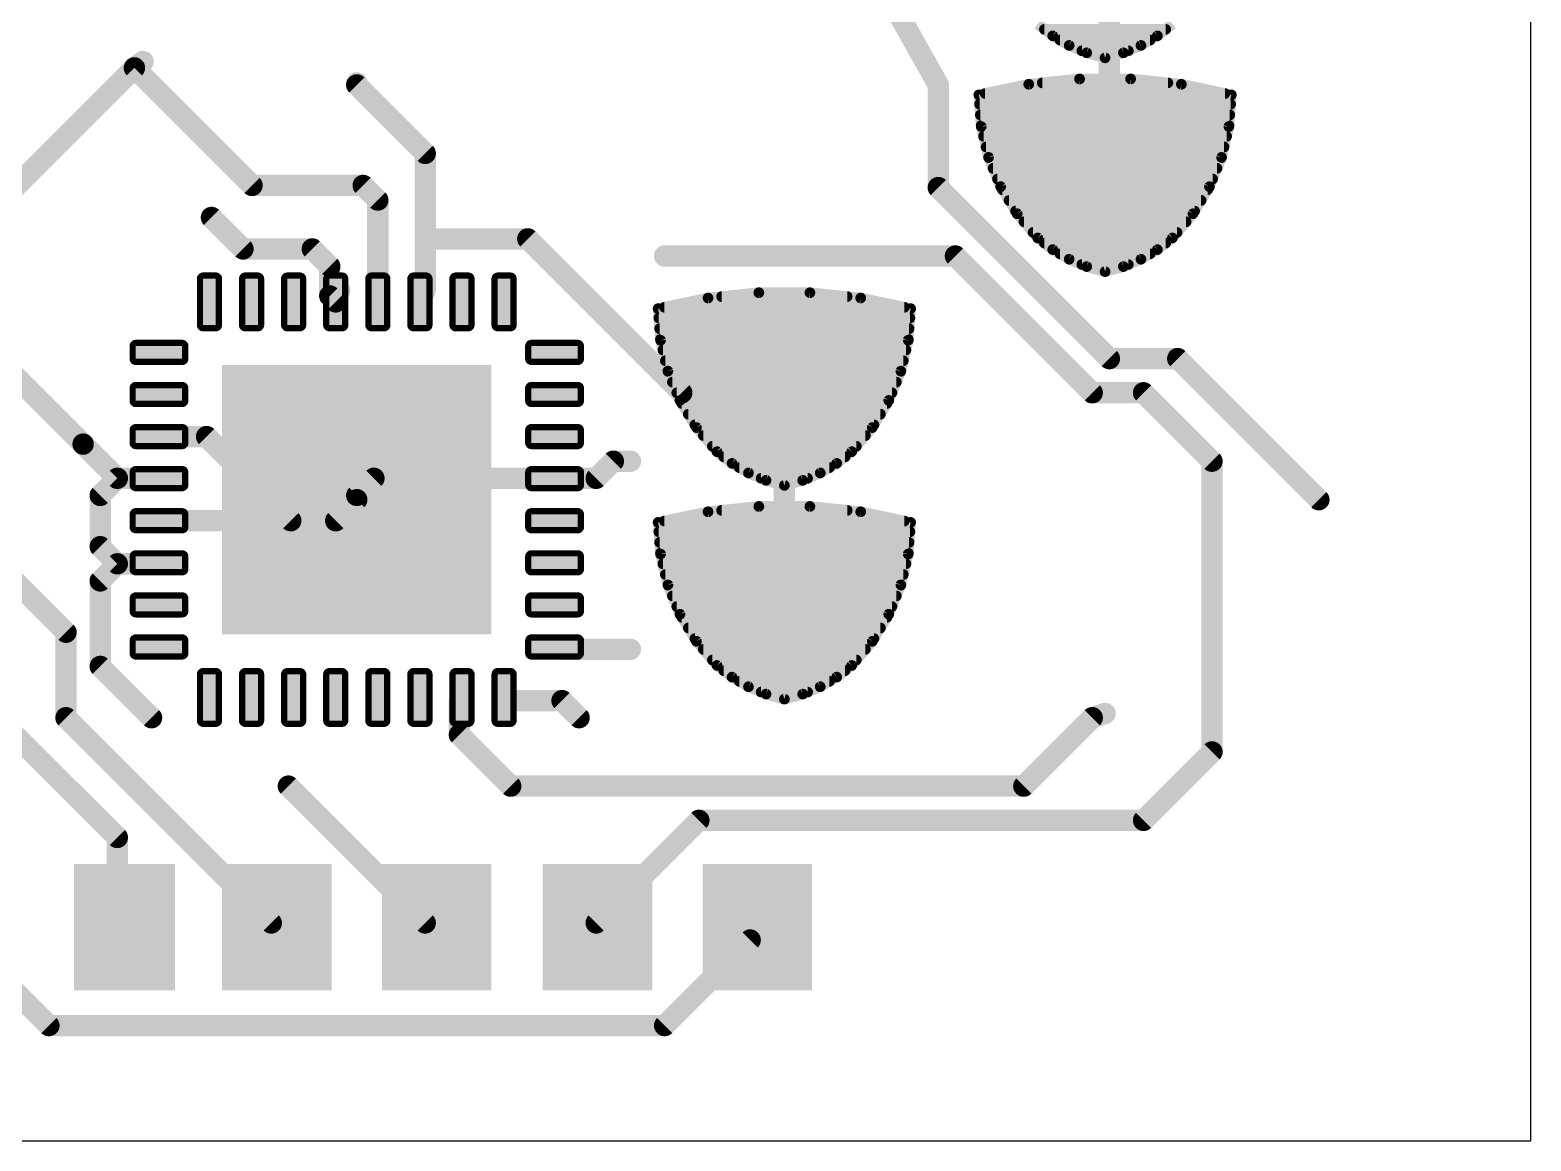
# Model space of a CAD drawing. Extents: x -4.9 to 29.3, y 1.2 to 21.4.
# Drawn here: x 11.36 to 29.19, y 1.27 to 14.47 of the extents above; entities that cross this region are included whole.
import ezdxf

# ---------------------------------------------------------------- set-up
doc = ezdxf.new("R2010")
doc.units = 0
doc.layers.add('1', color=22, linetype='CONTINUOUS')
doc.layers.add('20', color=7, linetype='CONTINUOUS')

# ---------------------------------------------------------------- blocks, each defined once
blk = doc.blocks.new('RECT')
blk.add_solid([(-0.5, -0.5), (0.5, -0.5), (-0.5, 0.5), (0.5, 0.5)])
blk = doc.blocks.new('RECT112000X48000R50')
at = {"const_width": 0.075}
blk.add_lwpolyline([(0.3125, -0.075), (0.3125, 0.075, 0.4142), (0.275, 0.1125), (-0.275, 0.1125, 0.4142), (-0.3125, 0.075), (-0.3125, -0.075, 0.4142), (-0.275, -0.1125), (0.275, -0.1125, 0.4142)], format="xyb", close=True, dxfattribs=at)
blk.add_solid([(-0.2938, -0.0938), (0.2938, -0.0938), (-0.2938, 0.0938), (0.2938, 0.0938)])
blk = doc.blocks.new('RECT48000X112000R50')
at = {"const_width": 0.075}
blk.add_lwpolyline([(0.1125, -0.275), (0.1125, 0.275, 0.4142), (0.075, 0.3125), (-0.075, 0.3125, 0.4142), (-0.1125, 0.275), (-0.1125, -0.275, 0.4142), (-0.075, -0.3125), (0.075, -0.3125, 0.4142)], format="xyb", close=True, dxfattribs=at)
blk.add_solid([(-0.0938, -0.2938), (0.0938, -0.2938), (-0.0938, 0.2938), (0.0938, 0.2938)])

msp = doc.modelspace()

# ---------------------------------------------------------------- linework, layer by layer
at = {"layer": '1'}
for points, const_width in [([(22.1488, 13.8176), (20.5232, 16.7132)], 0.254), ([(24.1808, 15.24), (24.1808, 12.8016)], 0.254), ([(23.33, 14.54), (23.5086, 14.4014)], 0.127), ([(23.4099, 14.478), (24.8501, 14.478)], 0.127), ([(23.5086, 14.4014), (23.7037, 14.2873)], 0.127), ([(24.5563, 14.2873), (24.7514, 14.4014)], 0.127), ([(24.7514, 14.4014), (24.93, 14.54)], 0.127), ([(23.5948, 14.351), (24.6652, 14.351)], 0.127), ([(23.7037, 14.2873), (23.912, 14.1997)], 0.127), ([(23.8542, 14.224), (24.4058, 14.224)], 0.127), ([(24.348, 14.1997), (24.5563, 14.2873)], 0.127), ([(12.5984, 14.0208), (11.176, 12.5984)], 0.254), ([(12.5984, 14.0208), (12.7, 14.097)], 0.254), ([(13.9954, 12.6238), (12.5984, 14.0208)], 0.254), ([(23.912, 14.1997), (24.13, 14.14)], 0.127), ([(24.13, 14.14), (24.348, 14.1997)], 0.127), ([(15.24, 13.8176), (15.24, 13.843)], 0.254), ([(15.24, 13.8176), (16.0528, 13.0048)], 0.254), ([(22.1488, 12.5984), (22.1488, 13.8176)], 0.254), ([(23.8267, 13.8895), (23.2234, 13.8261)], 0.127), ([(24.4333, 13.8895), (23.8267, 13.8895)], 0.127), ([(25.0366, 13.8261), (24.4333, 13.8895)], 0.127), ([(23.2234, 13.8261), (22.63, 13.7)], 0.127), ([(22.63, 13.7), (22.6588, 13.3242)], 0.127), ([(22.7053, 13.716), (25.5547, 13.716)], 0.127), ([(23.3839, 13.843), (24.8761, 13.843)], 0.127), ([(25.63, 13.7), (25.0366, 13.8261)], 0.127), ([(25.6012, 13.3242), (25.63, 13.7)], 0.127), ([(22.6385, 13.589), (25.6215, 13.589)], 0.127), ([(22.6482, 13.462), (25.6118, 13.462)], 0.127), ([(22.658, 13.335), (25.602, 13.335)], 0.127), ([(22.6588, 13.3242), (22.746, 12.9575)], 0.127), ([(25.514, 12.9575), (25.6012, 13.3242)], 0.127), ([(22.6864, 13.208), (25.5736, 13.208)], 0.127), ([(16.0528, 13.0048), (16.0528, 11.9888)], 0.254), ([(22.7166, 13.081), (25.5434, 13.081)], 0.127), ([(22.746, 12.9575), (22.8895, 12.6089)], 0.127), ([(22.7474, 12.954), (25.5126, 12.954)], 0.127), ([(25.3705, 12.6089), (25.514, 12.9575)], 0.127), ([(22.7997, 12.827), (25.4603, 12.827)], 0.127), ([(24.1808, 12.8016), (24.13, 12.7)], 0.254), ([(15.3162, 12.6238), (13.9954, 12.6238)], 0.254), ([(15.49, 12.45), (15.3162, 12.6238)], 0.254), ([(24.1808, 10.5664), (22.1488, 12.5984)], 0.254), ([(22.852, 12.7), (25.408, 12.7)], 0.127), ([(22.8895, 12.6089), (23.0858, 12.2871)], 0.127), ([(25.1742, 12.2871), (25.3705, 12.6089)], 0.127), ([(15.49, 11.24), (15.49, 12.45)], 0.254), ([(22.9114, 12.573), (25.3486, 12.573)], 0.127), ([(22.9889, 12.446), (25.2711, 12.446)], 0.127), ([(13.8877, 11.8694), (13.5135, 12.2435)], 0.254), ([(23.0664, 12.319), (25.1936, 12.319)], 0.127), ([(23.0858, 12.2871), (23.33, 12)], 0.127), ([(24.93, 12), (25.1742, 12.2871)], 0.127), ([(23.1667, 12.192), (25.0933, 12.192)], 0.127), ([(23.2747, 12.065), (24.9853, 12.065)], 0.127), ([(14.7118, 11.8694), (13.8877, 11.8694)], 0.254), ([(14.9194, 11.6618), (14.7118, 11.8694)], 0.254), ([(16.0528, 11.9888), (16.0528, 11.3792)], 0.254), ([(16.0528, 11.9888), (17.272, 11.9888)], 0.254), ([(17.272, 11.9888), (19.1008, 10.16)], 0.254), ([(23.33, 12), (23.5086, 11.8614)], 0.127), ([(23.4099, 11.938), (24.8501, 11.938)], 0.127), ([(24.7514, 11.8614), (24.93, 12)], 0.127), ([(14.9194, 11.3106), (14.9194, 11.6618)], 0.254), ([(22.352, 11.7856), (18.8976, 11.7856)], 0.254), ([(23.9776, 10.16), (22.352, 11.7856)], 0.254), ([(23.5086, 11.8614), (23.7037, 11.7473)], 0.127), ([(23.5948, 11.811), (24.6652, 11.811)], 0.127), ([(23.7037, 11.7473), (23.912, 11.6597)], 0.127), ([(24.348, 11.6597), (24.5563, 11.7473)], 0.127), ([(24.5563, 11.7473), (24.7514, 11.8614)], 0.127), ([(23.8542, 11.684), (24.4058, 11.684)], 0.127), ([(23.912, 11.6597), (24.13, 11.6)], 0.127), ([(24.13, 11.6), (24.348, 11.6597)], 0.127), ([(14.99, 11.24), (14.9194, 11.3106)], 0.254), ([(15.0368, 11.3792), (14.99, 11.24)], 0.254), ([(16.0528, 11.3792), (15.99, 11.24)], 0.254), ([(20.0167, 11.3495), (19.4134, 11.2861)], 0.127), ([(20.6233, 11.3495), (20.0167, 11.3495)], 0.127), ([(21.2266, 11.2861), (20.6233, 11.3495)], 0.127), ([(11.9888, 9.5504), (10.3632, 11.176)], 0.254), ([(19.4134, 11.2861), (18.82, 11.16)], 0.127), ([(18.8953, 11.176), (21.7447, 11.176)], 0.127), ([(19.5739, 11.303), (21.0661, 11.303)], 0.127), ([(21.82, 11.16), (21.2266, 11.2861)], 0.127), ([(18.82, 11.16), (18.8488, 10.7842)], 0.127), ([(18.8285, 11.049), (21.8115, 11.049)], 0.127), ([(21.7912, 10.7842), (21.82, 11.16)], 0.127), ([(18.8382, 10.922), (21.8018, 10.922)], 0.127), ([(18.848, 10.795), (21.792, 10.795)], 0.127), ([(18.8488, 10.7842), (18.936, 10.4175)], 0.127), ([(18.8764, 10.668), (21.7636, 10.668)], 0.127), ([(21.704, 10.4175), (21.7912, 10.7842)], 0.127), ([(18.9066, 10.541), (21.7334, 10.541)], 0.127), ([(24.9936, 10.5664), (24.1808, 10.5664)], 0.254), ([(26.67, 8.89), (24.9936, 10.5664)], 0.254), ([(18.936, 10.4175), (19.0795, 10.0689)], 0.127), ([(18.9374, 10.414), (21.7026, 10.414)], 0.127), ([(18.9897, 10.287), (21.6503, 10.287)], 0.127), ([(21.5605, 10.0689), (21.704, 10.4175)], 0.127), ([(19.1008, 10.16), (20.32, 10.16)], 0.254), ([(19.042, 10.16), (21.598, 10.16)], 0.127), ([(20.32, 10.16), (20.32, 7.62)], 0.254), ([(24.5872, 10.16), (23.9776, 10.16)], 0.254), ([(25.4, 9.3472), (24.5872, 10.16)], 0.254), ([(19.0795, 10.0689), (19.2758, 9.7471)], 0.127), ([(19.1014, 10.033), (21.5386, 10.033)], 0.127), ([(21.3642, 9.7471), (21.5605, 10.0689)], 0.127), ([(19.1789, 9.906), (21.4611, 9.906)], 0.127), ([(19.2564, 9.779), (21.3836, 9.779)], 0.127), ([(19.2758, 9.7471), (19.52, 9.46)], 0.127), ([(21.12, 9.46), (21.3642, 9.7471)], 0.127), ([(12.3952, 9.144), (11.9888, 9.5504)], 0.254), ([(12.89, 9.64), (13.4559, 9.64)], 0.254), ([(13.4559, 9.64), (14.4559, 8.64)], 0.254), ([(19.3567, 9.652), (21.2833, 9.652)], 0.127), ([(18.0848, 9.144), (18.288, 9.3472)], 0.254), ([(18.288, 9.3472), (18.4912, 9.3472)], 0.254), ([(19.4647, 9.525), (21.1753, 9.525)], 0.127), ([(19.52, 9.46), (19.6986, 9.3214)], 0.127), ([(19.5999, 9.398), (21.0401, 9.398)], 0.127), ([(20.9414, 9.3214), (21.12, 9.46)], 0.127), ([(25.4, 5.8928), (25.4, 9.3472)], 0.254), ([(19.6986, 9.3214), (19.8937, 9.2073)], 0.127), ([(19.7848, 9.271), (20.8552, 9.271)], 0.127), ([(20.7463, 9.2073), (20.9414, 9.3214)], 0.127), ([(12.3952, 9.144), (12.192, 8.9408)], 0.254), ([(12.8016, 9.144), (12.3952, 9.144)], 0.254), ([(12.8016, 9.144), (12.89, 9.14)], 0.254), ([(15.24, 8.9408), (15.4432, 9.144)], 0.254), ([(15.4432, 9.144), (17.4752, 9.144)], 0.254), ([(17.4752, 9.144), (17.59, 9.14)], 0.254), ([(17.6784, 9.144), (17.59, 9.14)], 0.254), ([(17.6784, 9.144), (18.0848, 9.144)], 0.254), ([(19.8937, 9.2073), (20.102, 9.1197)], 0.127), ([(20.0442, 9.144), (20.5958, 9.144)], 0.127), ([(20.102, 9.1197), (20.32, 9.06)], 0.127), ([(20.32, 9.06), (20.538, 9.1197)], 0.127), ([(20.538, 9.1197), (20.7463, 9.2073)], 0.127), ([(12.192, 8.9408), (12.192, 8.3312)], 0.254), ([(14.99, 8.64), (15.24, 8.89)], 0.254), ([(15.24, 8.89), (15.24, 8.9408)], 0.254), ([(14.4559, 8.64), (12.89, 8.64)], 0.254), ([(14.4559, 8.64), (14.99, 8.64)], 0.254), ([(19.4134, 8.7461), (18.82, 8.62)], 0.127), ([(20.0167, 8.8095), (19.4134, 8.7461)], 0.127), ([(19.5739, 8.763), (21.0661, 8.763)], 0.127), ([(20.6233, 8.8095), (20.0167, 8.8095)], 0.127), ([(21.2266, 8.7461), (20.6233, 8.8095)], 0.127), ([(21.82, 8.62), (21.2266, 8.7461)], 0.127), ([(18.82, 8.62), (18.8488, 8.2442)], 0.127), ([(18.8285, 8.509), (21.8115, 8.509)], 0.127), ([(18.8953, 8.636), (21.7447, 8.636)], 0.127), ([(21.7912, 8.2442), (21.82, 8.62)], 0.127), ([(12.192, 8.3312), (12.3952, 8.128)], 0.254), ([(18.8382, 8.382), (21.8018, 8.382)], 0.127), ([(11.7856, 7.3152), (10.9728, 8.128)], 0.254), ([(12.192, 7.9248), (12.3952, 8.128)], 0.254), ([(12.3952, 8.128), (12.8016, 8.128)], 0.254), ([(12.8016, 8.128), (12.89, 8.14)], 0.254), ([(18.848, 8.255), (21.792, 8.255)], 0.127), ([(18.8488, 8.2442), (18.936, 7.8775)], 0.127), ([(21.704, 7.8775), (21.7912, 8.2442)], 0.127), ([(12.192, 6.9088), (12.192, 7.9248)], 0.254), ([(18.8764, 8.128), (21.7636, 8.128)], 0.127), ([(18.9066, 8.001), (21.7334, 8.001)], 0.127), ([(18.936, 7.8775), (19.0795, 7.5289)], 0.127), ([(18.9374, 7.874), (21.7026, 7.874)], 0.127), ([(21.5605, 7.5289), (21.704, 7.8775)], 0.127), ([(18.9897, 7.747), (21.6503, 7.747)], 0.127), ([(19.042, 7.62), (21.598, 7.62)], 0.127), ([(19.0795, 7.5289), (19.2758, 7.2071)], 0.127), ([(19.1014, 7.493), (21.5386, 7.493)], 0.127), ([(21.3642, 7.2071), (21.5605, 7.5289)], 0.127), ([(11.7856, 6.2992), (11.7856, 7.3152)], 0.254), ([(19.1789, 7.366), (21.4611, 7.366)], 0.127), ([(17.6784, 7.112), (17.59, 7.14)], 0.254), ([(18.4912, 7.112), (17.6784, 7.112)], 0.254), ([(19.2564, 7.239), (21.3836, 7.239)], 0.127), ([(19.2758, 7.2071), (19.52, 6.92)], 0.127), ([(19.3567, 7.112), (21.2833, 7.112)], 0.127), ([(21.12, 6.92), (21.3642, 7.2071)], 0.127), ([(12.8016, 6.2992), (12.192, 6.9088)], 0.254), ([(19.4647, 6.985), (21.1753, 6.985)], 0.127), ([(19.52, 6.92), (19.6986, 6.7814)], 0.127), ([(20.9414, 6.7814), (21.12, 6.92)], 0.127), ([(19.5999, 6.858), (21.0401, 6.858)], 0.127), ([(19.6986, 6.7814), (19.8937, 6.6673)], 0.127), ([(19.7848, 6.731), (20.8552, 6.731)], 0.127), ([(20.7463, 6.6673), (20.9414, 6.7814)], 0.127), ([(16.4592, 6.5024), (16.49, 6.54)], 0.254), ([(16.4592, 6.096), (16.4592, 6.5024)], 0.254), ([(17.0688, 6.5024), (16.99, 6.54)], 0.254), ([(17.6784, 6.5024), (17.0688, 6.5024)], 0.254), ([(17.8816, 6.2992), (17.6784, 6.5024)], 0.254), ([(19.8937, 6.6673), (20.102, 6.5797)], 0.127), ([(20.0442, 6.604), (20.5958, 6.604)], 0.127), ([(20.102, 6.5797), (20.32, 6.52)], 0.127), ([(20.32, 6.52), (20.538, 6.5797)], 0.127), ([(20.538, 6.5797), (20.7463, 6.6673)], 0.127), ([(10.9728, 6.2992), (12.3952, 4.8768)], 0.254), ([(14.224, 3.8608), (11.7856, 6.2992)], 0.254), ([(23.9776, 6.2992), (23.1648, 5.4864)], 0.254), ([(23.9776, 6.2992), (24.13, 6.35)], 0.254), ([(17.0688, 5.4864), (16.4592, 6.096)], 0.254), ([(24.5872, 5.08), (25.4, 5.8928)], 0.254), ([(16.0528, 3.8608), (14.4272, 5.4864)], 0.254), ([(23.1648, 5.4864), (17.0688, 5.4864)], 0.254), ([(18.0848, 3.8608), (19.304, 5.08)], 0.254), ([(19.304, 5.08), (24.5872, 5.08)], 0.254), ([(12.3952, 4.8768), (12.3952, 3.8608)], 0.254), ([(12.3952, 3.8608), (12.48, 3.81)], 0.254), ([(14.224, 3.8608), (14.29, 3.81)], 0.254), ([(16.0528, 3.8608), (16.19, 3.81)], 0.254), ([(18.0848, 3.8608), (18.1, 3.81)], 0.254), ([(19.9136, 3.6576), (20, 3.81)], 0.254), ([(10.5664, 3.6576), (11.5824, 2.6416)], 0.254), ([(18.8976, 2.6416), (19.9136, 3.6576)], 0.254), ([(11.5824, 2.6416), (18.8976, 2.6416)], 0.254)]:
    msp.add_lwpolyline(points, dxfattribs=dict(at, const_width=const_width))
for points, const_width in [([(23.4099, 14.5098, 1), (23.4099, 14.4463)], 0.0635), ([(23.5246, 14.4288, 1), (23.4925, 14.374)], 0.0635), ([(23.4891, 14.3763, 1), (23.528, 14.4265)], 0.0635), ([(24.732, 14.4265, 1), (24.7709, 14.3763)], 0.0635), ([(24.7675, 14.374, 1), (24.7354, 14.4288)], 0.0635), ([(24.8501, 14.4463, 1), (24.8501, 14.5098)], 0.0635), ([(23.5948, 14.3828, 1), (23.5948, 14.3193)], 0.0635), ([(23.716, 14.3166, 1), (23.6914, 14.2581)], 0.0635), ([(23.6876, 14.2599, 1), (23.7197, 14.3147)], 0.0635), ([(23.8542, 14.2558, 1), (23.8542, 14.1922)], 0.0635), ([(24.4058, 14.1922, 1), (24.4058, 14.2558)], 0.0635), ([(24.5403, 14.3147, 1), (24.5724, 14.2599)], 0.0635), ([(24.5686, 14.2581, 1), (24.544, 14.3166)], 0.0635), ([(24.6652, 14.3193, 1), (24.6652, 14.3828)], 0.0635), ([(12.6433, 14.0657, 1), (12.5535, 13.9759)], 0.127), ([(12.5603, 14.0716, 1), (12.6365, 13.97)], 0.127), ([(12.6433, 13.9759, 1), (12.5535, 14.0657)], 0.127), ([(12.7381, 14.0462, 1), (12.6619, 14.1478)], 0.127), ([(23.9204, 14.2303, 1), (23.9036, 14.1691)], 0.0635), ([(23.8997, 14.1704, 1), (23.9243, 14.229)], 0.0635), ([(24.1216, 14.1706, 1), (24.1384, 14.1094)], 0.0635), ([(24.1216, 14.1094, 1), (24.1384, 14.1706)], 0.0635), ([(24.3357, 14.229, 1), (24.3603, 14.1704)], 0.0635), ([(24.3564, 14.1691, 1), (24.3396, 14.2303)], 0.0635), ([(15.3035, 13.843, 1), (15.1765, 13.843)], 0.127), ([(15.2849, 13.8625, 1), (15.1951, 13.7727)], 0.127), ([(22.2123, 13.8176, 1), (22.0853, 13.8176)], 0.127), ([(22.0934, 13.7865, 1), (22.2042, 13.8487)], 0.127), ([(23.8267, 13.9213, 1), (23.8267, 13.8578)], 0.0635), ([(23.83, 13.858, 1), (23.8234, 13.9211)], 0.0635), ([(24.4366, 13.9211, 1), (24.43, 13.858)], 0.0635), ([(24.4333, 13.8578, 1), (24.4333, 13.9213)], 0.0635), ([(15.1765, 13.8176, 1), (15.3035, 13.8176)], 0.127), ([(22.6617, 13.7024, 1), (22.5983, 13.6976)], 0.0635), ([(22.6234, 13.7311, 1), (22.6366, 13.6689)], 0.0635), ([(22.7053, 13.7478, 1), (22.7053, 13.6843)], 0.0635), ([(23.2201, 13.8577, 1), (23.2267, 13.7945)], 0.0635), ([(23.23, 13.7951, 1), (23.2168, 13.8572)], 0.0635), ([(23.3839, 13.8748, 1), (23.3839, 13.8112)], 0.0635), ([(24.8761, 13.8112, 1), (24.8761, 13.8748)], 0.0635), ([(25.0432, 13.8572, 1), (25.03, 13.7951)], 0.0635), ([(25.0333, 13.7945, 1), (25.0399, 13.8577)], 0.0635), ([(25.5547, 13.6843, 1), (25.5547, 13.7478)], 0.0635), ([(25.6617, 13.6976, 1), (25.5983, 13.7024)], 0.0635), ([(25.6234, 13.6689, 1), (25.6366, 13.7311)], 0.0635), ([(22.6385, 13.6208, 1), (22.6385, 13.5572)], 0.0635), ([(25.6215, 13.5572, 1), (25.6215, 13.6208)], 0.0635), ([(22.6482, 13.4938, 1), (22.6482, 13.4303)], 0.0635), ([(22.658, 13.3668, 1), (22.658, 13.3033)], 0.0635), ([(22.6897, 13.3315, 1), (22.6279, 13.3168)], 0.0635), ([(25.6321, 13.3168, 1), (25.5703, 13.3315)], 0.0635), ([(25.602, 13.3033, 1), (25.602, 13.3668)], 0.0635), ([(25.6118, 13.4303, 1), (25.6118, 13.4938)], 0.0635), ([(22.6271, 13.3217, 1), (22.6904, 13.3266)], 0.0635), ([(22.6864, 13.2398, 1), (22.6864, 13.1762)], 0.0635), ([(25.5696, 13.3266, 1), (25.6329, 13.3217)], 0.0635), ([(25.5736, 13.1762, 1), (25.5736, 13.2398)], 0.0635), ([(16.1163, 13.0048, 1), (15.9893, 13.0048)], 0.127), ([(16.0079, 12.9599, 1), (16.0977, 13.0497)], 0.127), ([(22.7166, 13.1128, 1), (22.7166, 13.0493)], 0.0635), ([(22.7754, 12.9696, 1), (22.7167, 12.9454)], 0.0635), ([(22.7474, 12.9858, 1), (22.7474, 12.9223)], 0.0635), ([(25.5433, 12.9454, 1), (25.4846, 12.9696)], 0.0635), ([(25.5126, 12.9223, 1), (25.5126, 12.9858)], 0.0635), ([(25.5434, 13.0493, 1), (25.5434, 13.1128)], 0.0635), ([(22.7151, 12.9501, 1), (22.7769, 12.9648)], 0.0635), ([(22.7997, 12.8588, 1), (22.7997, 12.7952)], 0.0635), ([(24.1173, 12.8016, 1), (24.2443, 12.8016)], 0.127), ([(24.2376, 12.7732, 1), (24.124, 12.83)], 0.127), ([(25.4603, 12.7952, 1), (25.4603, 12.8588)], 0.0635), ([(25.4831, 12.9648, 1), (25.5449, 12.9501)], 0.0635), ([(13.9954, 12.6873, 1), (13.9954, 12.5603)], 0.127), ([(13.9505, 12.5789, 1), (14.0403, 12.6687)], 0.127), ([(15.3611, 12.6687, 1), (15.2713, 12.5789)], 0.127), ([(15.3162, 12.5603, 1), (15.3162, 12.6873)], 0.127), ([(22.1937, 12.6433, 1), (22.1039, 12.5535)], 0.127), ([(22.0853, 12.5984, 1), (22.2123, 12.5984)], 0.127), ([(22.852, 12.7318, 1), (22.852, 12.6683)], 0.0635), ([(22.9166, 12.6255, 1), (22.8624, 12.5924)], 0.0635), ([(24.0732, 12.7284, 1), (24.1868, 12.6716)], 0.127), ([(25.3976, 12.5924, 1), (25.3434, 12.6255)], 0.0635), ([(25.408, 12.6683, 1), (25.408, 12.7318)], 0.0635), ([(15.5535, 12.45, 1), (15.4265, 12.45)], 0.127), ([(15.4451, 12.4051, 1), (15.5349, 12.4949)], 0.127), ([(22.8602, 12.5968, 1), (22.9189, 12.621)], 0.0635), ([(22.9114, 12.6048, 1), (22.9114, 12.5412)], 0.0635), ([(22.9889, 12.4778, 1), (22.9889, 12.4142)], 0.0635), ([(25.2711, 12.4142, 1), (25.2711, 12.4778)], 0.0635), ([(25.3411, 12.621, 1), (25.3998, 12.5968)], 0.0635), ([(25.3486, 12.5412, 1), (25.3486, 12.6048)], 0.0635), ([(13.5584, 12.2884, 1), (13.4686, 12.1986)], 0.127), ([(23.0664, 12.3508, 1), (23.0664, 12.2873)], 0.0635), ([(23.11, 12.3077, 1), (23.0616, 12.2666)], 0.0635), ([(23.0587, 12.2706, 1), (23.1129, 12.3037)], 0.0635), ([(25.1471, 12.3037, 1), (25.2013, 12.2706)], 0.0635), ([(25.1984, 12.2666, 1), (25.15, 12.3077)], 0.0635), ([(25.1936, 12.2873, 1), (25.1936, 12.3508)], 0.0635), ([(23.1667, 12.2238, 1), (23.1667, 12.1602)], 0.0635), ([(23.2747, 12.0968, 1), (23.2747, 12.0333)], 0.0635), ([(24.9853, 12.0333, 1), (24.9853, 12.0968)], 0.0635), ([(25.0933, 12.1602, 1), (25.0933, 12.2238)], 0.0635), ([(13.8877, 11.9329, 1), (13.8877, 11.8059)], 0.127), ([(13.8428, 11.8245, 1), (13.9326, 11.9143)], 0.127), ([(14.7567, 11.9143, 1), (14.6669, 11.8245)], 0.127), ([(14.7118, 11.8059, 1), (14.7118, 11.9329)], 0.127), ([(16.1163, 11.9888, 1), (15.9893, 11.9888)], 0.127), ([(16.0528, 12.0523, 1), (16.0528, 11.9253)], 0.127), ([(15.9893, 11.9888, 1), (16.1163, 11.9888)], 0.127), ([(17.3169, 12.0337, 1), (17.2271, 11.9439)], 0.127), ([(17.272, 11.9253, 1), (17.272, 12.0523)], 0.127), ([(23.3495, 12.0251, 1), (23.3105, 11.9749)], 0.0635), ([(23.3058, 11.9794, 1), (23.3542, 12.0206)], 0.0635), ([(23.4099, 11.9698, 1), (23.4099, 11.9062)], 0.0635), ([(24.8501, 11.9062, 1), (24.8501, 11.9698)], 0.0635), ([(24.9058, 12.0206, 1), (24.9542, 11.9794)], 0.0635), ([(24.9495, 11.9749, 1), (24.9105, 12.0251)], 0.0635), ([(14.9829, 11.6618, 1), (14.8559, 11.6618)], 0.127), ([(14.8745, 11.6169, 1), (14.9643, 11.7067)], 0.127), ([(18.8976, 11.8491, 1), (18.8976, 11.7221)], 0.127), ([(22.3969, 11.8305, 1), (22.3071, 11.7407)], 0.127), ([(22.352, 11.7221, 1), (22.352, 11.8491)], 0.127), ([(23.5246, 11.8888, 1), (23.4925, 11.834)], 0.0635), ([(23.4891, 11.8363, 1), (23.528, 11.8865)], 0.0635), ([(23.5948, 11.8428, 1), (23.5948, 11.7792)], 0.0635), ([(23.716, 11.7766, 1), (23.6914, 11.7181)], 0.0635), ([(23.6876, 11.7199, 1), (23.7197, 11.7747)], 0.0635), ([(24.5403, 11.7747, 1), (24.5724, 11.7199)], 0.0635), ([(24.5686, 11.7181, 1), (24.544, 11.7766)], 0.0635), ([(24.6652, 11.7792, 1), (24.6652, 11.8428)], 0.0635), ([(24.732, 11.8865, 1), (24.7709, 11.8363)], 0.0635), ([(24.7675, 11.834, 1), (24.7354, 11.8888)], 0.0635), ([(23.8542, 11.7158, 1), (23.8542, 11.6523)], 0.0635), ([(23.9204, 11.6903, 1), (23.9036, 11.6291)], 0.0635), ([(23.8997, 11.6304, 1), (23.9243, 11.689)], 0.0635), ([(24.1216, 11.6306, 1), (24.1384, 11.5694)], 0.0635), ([(24.1216, 11.5694, 1), (24.1384, 11.6306)], 0.0635), ([(24.3357, 11.689, 1), (24.3603, 11.6304)], 0.0635), ([(24.3564, 11.6291, 1), (24.3396, 11.6903)], 0.0635), ([(24.4058, 11.6523, 1), (24.4058, 11.7158)], 0.0635), ([(14.9643, 11.3555, 1), (14.8745, 11.2657)], 0.127), ([(15.097, 11.359, 1), (14.9766, 11.3994)], 0.127), ([(15.9893, 11.3792, 1), (16.1163, 11.3792)], 0.127), ([(16.1107, 11.3531, 1), (15.9949, 11.4053)], 0.127), ([(20.0167, 11.3813, 1), (20.0167, 11.3178)], 0.0635), ([(20.02, 11.318, 1), (20.0134, 11.3811)], 0.0635), ([(20.6266, 11.3811, 1), (20.62, 11.318)], 0.0635), ([(20.6233, 11.3178, 1), (20.6233, 11.3813)], 0.0635), ([(14.8559, 11.3106, 1), (14.9829, 11.3106)], 0.127), ([(14.9298, 11.2602, 1), (15.0502, 11.2198)], 0.127), ([(14.9451, 11.1951, 1), (15.0349, 11.2849)], 0.127), ([(15.4265, 11.24, 1), (15.5535, 11.24)], 0.127), ([(15.9321, 11.2661, 1), (16.0479, 11.2139)], 0.127), ([(18.8953, 11.2078, 1), (18.8953, 11.1442)], 0.0635), ([(19.4101, 11.3177, 1), (19.4167, 11.2545)], 0.0635), ([(19.42, 11.2551, 1), (19.4068, 11.3172)], 0.0635), ([(19.5739, 11.3348, 1), (19.5739, 11.2713)], 0.0635), ([(21.0661, 11.2713, 1), (21.0661, 11.3348)], 0.0635), ([(21.2332, 11.3172, 1), (21.22, 11.2551)], 0.0635), ([(21.2233, 11.2545, 1), (21.2299, 11.3177)], 0.0635), ([(21.7447, 11.1442, 1), (21.7447, 11.2078)], 0.0635), ([(18.8517, 11.1624, 1), (18.7883, 11.1576)], 0.0635), ([(18.8134, 11.1911, 1), (18.8266, 11.1289)], 0.0635), ([(18.8285, 11.0808, 1), (18.8285, 11.0173)], 0.0635), ([(21.8517, 11.1576, 1), (21.7883, 11.1624)], 0.0635), ([(21.8115, 11.0173, 1), (21.8115, 11.0808)], 0.0635), ([(21.8134, 11.1289, 1), (21.8266, 11.1911)], 0.0635), ([(18.8382, 10.9538, 1), (18.8382, 10.8902)], 0.0635), ([(21.8018, 10.8902, 1), (21.8018, 10.9538)], 0.0635), ([(18.848, 10.8268, 1), (18.848, 10.7632)], 0.0635), ([(18.8797, 10.7915, 1), (18.8179, 10.7768)], 0.0635), ([(18.8171, 10.7817, 1), (18.8804, 10.7866)], 0.0635), ([(18.8764, 10.6998, 1), (18.8764, 10.6363)], 0.0635), ([(21.7596, 10.7866, 1), (21.8229, 10.7817)], 0.0635), ([(21.8221, 10.7768, 1), (21.7603, 10.7915)], 0.0635), ([(21.7636, 10.6363, 1), (21.7636, 10.6998)], 0.0635), ([(21.792, 10.7632, 1), (21.792, 10.8268)], 0.0635), ([(18.9066, 10.5728, 1), (18.9066, 10.5092)], 0.0635), ([(21.7334, 10.5092, 1), (21.7334, 10.5728)], 0.0635), ([(24.1808, 10.6299, 1), (24.1808, 10.5029)], 0.127), ([(24.1359, 10.5215, 1), (24.2257, 10.6113)], 0.127), ([(25.0385, 10.6113, 1), (24.9487, 10.5215)], 0.127), ([(24.9936, 10.5029, 1), (24.9936, 10.6299)], 0.127), ([(18.9654, 10.4296, 1), (18.9067, 10.4054)], 0.0635), ([(18.9051, 10.4101, 1), (18.9669, 10.4248)], 0.0635), ([(18.9374, 10.4458, 1), (18.9374, 10.3822)], 0.0635), ([(18.9897, 10.3188, 1), (18.9897, 10.2553)], 0.0635), ([(21.6503, 10.2553, 1), (21.6503, 10.3188)], 0.0635), ([(21.6731, 10.4248, 1), (21.7349, 10.4101)], 0.0635), ([(21.7333, 10.4054, 1), (21.6746, 10.4296)], 0.0635), ([(21.7026, 10.3822, 1), (21.7026, 10.4458)], 0.0635), ([(19.1008, 10.2235, 1), (19.1008, 10.0965)], 0.127), ([(19.042, 10.1918, 1), (19.042, 10.1282)], 0.0635), ([(19.0559, 10.1151, 1), (19.1457, 10.2049)], 0.127), ([(20.3835, 10.16, 1), (20.2565, 10.16)], 0.127), ([(20.32, 10.0965, 1), (20.32, 10.2235)], 0.127), ([(21.598, 10.1282, 1), (21.598, 10.1918)], 0.0635), ([(23.9776, 10.2235, 1), (23.9776, 10.0965)], 0.127), ([(23.9327, 10.1151, 1), (24.0225, 10.2049)], 0.127), ([(24.6321, 10.2049, 1), (24.5423, 10.1151)], 0.127), ([(24.5872, 10.0965, 1), (24.5872, 10.2235)], 0.127), ([(19.1066, 10.0855, 1), (19.0524, 10.0524)], 0.0635), ([(19.0502, 10.0568, 1), (19.1089, 10.081)], 0.0635), ([(19.1014, 10.0648, 1), (19.1014, 10.0013)], 0.0635), ([(21.5311, 10.081, 1), (21.5898, 10.0568)], 0.0635), ([(21.5876, 10.0524, 1), (21.5334, 10.0855)], 0.0635), ([(21.5386, 10.0013, 1), (21.5386, 10.0648)], 0.0635), ([(19.1789, 9.9378, 1), (19.1789, 9.8742)], 0.0635), ([(19.2564, 9.8108, 1), (19.2564, 9.7472)], 0.0635), ([(19.3, 9.7677, 1), (19.2516, 9.7266)], 0.0635), ([(21.3884, 9.7266, 1), (21.34, 9.7677)], 0.0635), ([(21.3836, 9.7472, 1), (21.3836, 9.8108)], 0.0635), ([(21.4611, 9.8742, 1), (21.4611, 9.9378)], 0.0635), ([(12.0337, 9.5953, 1), (11.9439, 9.5055)], 0.127), ([(11.9439, 9.5055, 1), (12.0337, 9.5953)], 0.127), ([(12.89, 9.7035, 1), (12.89, 9.5765)], 0.127), ([(13.5008, 9.6849, 1), (13.411, 9.5951)], 0.127), ([(13.4559, 9.5765, 1), (13.4559, 9.7035)], 0.127), ([(19.2487, 9.7306, 1), (19.3029, 9.7637)], 0.0635), ([(19.3567, 9.6838, 1), (19.3567, 9.6203)], 0.0635), ([(21.2833, 9.6203, 1), (21.2833, 9.6838)], 0.0635), ([(21.3371, 9.7637, 1), (21.3913, 9.7306)], 0.0635), ([(18.288, 9.4107, 1), (18.288, 9.2837)], 0.127), ([(18.3329, 9.3023, 1), (18.2431, 9.3921)], 0.127), ([(18.4912, 9.2837, 1), (18.4912, 9.4107)], 0.127), ([(19.4647, 9.5568, 1), (19.4647, 9.4932)], 0.0635), ([(19.5395, 9.4851, 1), (19.5005, 9.4349)], 0.0635), ([(19.4958, 9.4394, 1), (19.5442, 9.4806)], 0.0635), ([(19.5999, 9.4298, 1), (19.5999, 9.3662)], 0.0635), ([(21.0401, 9.3662, 1), (21.0401, 9.4298)], 0.0635), ([(21.0958, 9.4806, 1), (21.1442, 9.4394)], 0.0635), ([(21.1395, 9.4349, 1), (21.1005, 9.4851)], 0.0635), ([(21.1753, 9.4932, 1), (21.1753, 9.5568)], 0.0635), ([(25.4635, 9.3472, 1), (25.3365, 9.3472)], 0.127), ([(25.3551, 9.3023, 1), (25.4449, 9.3921)], 0.127), ([(19.7146, 9.3488, 1), (19.6825, 9.294)], 0.0635), ([(19.6791, 9.2963, 1), (19.718, 9.3465)], 0.0635), ([(19.7848, 9.3028, 1), (19.7848, 9.2393)], 0.0635), ([(20.8552, 9.2393, 1), (20.8552, 9.3028)], 0.0635), ([(20.922, 9.3465, 1), (20.9609, 9.2963)], 0.0635), ([(20.9575, 9.294, 1), (20.9254, 9.3488)], 0.0635), ([(12.3952, 9.2075, 1), (12.3952, 9.0805)], 0.127), ([(12.4401, 9.0991, 1), (12.3503, 9.1889)], 0.127), ([(12.3503, 9.0991, 1), (12.4401, 9.1889)], 0.127), ([(12.8045, 9.2074, 1), (12.7987, 9.0806)], 0.127), ([(12.8016, 9.0805, 1), (12.8016, 9.2075)], 0.127), ([(12.8871, 9.0766, 1), (12.8929, 9.2034)], 0.127), ([(15.4432, 9.2075, 1), (15.4432, 9.0805)], 0.127), ([(15.4881, 9.0991, 1), (15.3983, 9.1889)], 0.127), ([(17.4774, 9.2075, 1), (17.473, 9.0805)], 0.127), ([(17.4752, 9.0805, 1), (17.4752, 9.2075)], 0.127), ([(17.5871, 9.2034, 1), (17.5929, 9.0766)], 0.127), ([(17.5878, 9.0765, 1), (17.5922, 9.2035)], 0.127), ([(17.6784, 9.2075, 1), (17.6784, 9.0805)], 0.127), ([(17.6813, 9.0806, 1), (17.6755, 9.2074)], 0.127), ([(18.0399, 9.1889, 1), (18.1297, 9.0991)], 0.127), ([(18.0848, 9.0805, 1), (18.0848, 9.2075)], 0.127), ([(19.906, 9.2366, 1), (19.8814, 9.1781)], 0.0635), ([(19.8776, 9.1799, 1), (19.9097, 9.2347)], 0.0635), ([(20.0442, 9.1758, 1), (20.0442, 9.1122)], 0.0635), ([(20.1104, 9.1503, 1), (20.0936, 9.0891)], 0.0635), ([(20.0897, 9.0904, 1), (20.1143, 9.149)], 0.0635), ([(20.3116, 9.0906, 1), (20.3284, 9.0294)], 0.0635), ([(20.3116, 9.0294, 1), (20.3284, 9.0906)], 0.0635), ([(20.5257, 9.149, 1), (20.5503, 9.0904)], 0.0635), ([(20.5464, 9.0891, 1), (20.5296, 9.1503)], 0.0635), ([(20.5958, 9.1122, 1), (20.5958, 9.1758)], 0.0635), ([(20.7303, 9.2347, 1), (20.7624, 9.1799)], 0.0635), ([(20.7586, 9.1781, 1), (20.734, 9.2366)], 0.0635), ([(12.2555, 8.9408, 1), (12.1285, 8.9408)], 0.127), ([(12.1471, 8.9857, 1), (12.2369, 8.8959)], 0.127), ([(15.3035, 8.9408, 1), (15.1765, 8.9408)], 0.127), ([(15.1951, 8.9857, 1), (15.2849, 8.8959)], 0.127), ([(15.1765, 8.89, 1), (15.3035, 8.89)], 0.127), ([(15.2849, 8.8451, 1), (15.1951, 8.9349)], 0.127), ([(26.6251, 8.8451, 1), (26.7149, 8.9349)], 0.127), ([(12.89, 8.7035, 1), (12.89, 8.5765)], 0.127), ([(14.4559, 8.7035, 1), (14.4559, 8.5765)], 0.127), ([(14.411, 8.5951, 1), (14.5008, 8.6849)], 0.127), ([(14.4559, 8.5765, 1), (14.4559, 8.7035)], 0.127), ([(14.9451, 8.6849, 1), (15.0349, 8.5951)], 0.127), ([(14.99, 8.5765, 1), (14.99, 8.7035)], 0.127), ([(19.4101, 8.7777, 1), (19.4167, 8.7145)], 0.0635), ([(19.42, 8.7151, 1), (19.4068, 8.7772)], 0.0635), ([(19.5739, 8.7948, 1), (19.5739, 8.7312)], 0.0635), ([(20.0167, 8.8413, 1), (20.0167, 8.7778)], 0.0635), ([(20.02, 8.778, 1), (20.0134, 8.8411)], 0.0635), ([(20.6266, 8.8411, 1), (20.62, 8.778)], 0.0635), ([(20.6233, 8.7778, 1), (20.6233, 8.8413)], 0.0635), ([(21.0661, 8.7312, 1), (21.0661, 8.7948)], 0.0635), ([(21.2332, 8.7772, 1), (21.22, 8.7151)], 0.0635), ([(21.2233, 8.7145, 1), (21.2299, 8.7777)], 0.0635), ([(18.8517, 8.6224, 1), (18.7883, 8.6176)], 0.0635), ([(18.8134, 8.6511, 1), (18.8266, 8.5889)], 0.0635), ([(18.8285, 8.5408, 1), (18.8285, 8.4772)], 0.0635), ([(18.8953, 8.6678, 1), (18.8953, 8.6043)], 0.0635), ([(21.7447, 8.6043, 1), (21.7447, 8.6678)], 0.0635), ([(21.8517, 8.6176, 1), (21.7883, 8.6224)], 0.0635), ([(21.8115, 8.4772, 1), (21.8115, 8.5408)], 0.0635), ([(21.8134, 8.5889, 1), (21.8266, 8.6511)], 0.0635), ([(12.2369, 8.3761, 1), (12.1471, 8.2863)], 0.127), ([(12.1285, 8.3312, 1), (12.2555, 8.3312)], 0.127), ([(18.8382, 8.4138, 1), (18.8382, 8.3502)], 0.0635), ([(21.8018, 8.3502, 1), (21.8018, 8.4138)], 0.0635), ([(12.3952, 8.1915, 1), (12.3952, 8.0645)], 0.127), ([(12.4401, 8.0831, 1), (12.3503, 8.1729)], 0.127), ([(12.3503, 8.0831, 1), (12.4401, 8.1729)], 0.127), ([(12.7931, 8.1909, 1), (12.8101, 8.0651)], 0.127), ([(12.8016, 8.0645, 1), (12.8016, 8.1915)], 0.127), ([(12.8985, 8.0771, 1), (12.8815, 8.2029)], 0.127), ([(18.848, 8.2868, 1), (18.848, 8.2233)], 0.0635), ([(18.8797, 8.2515, 1), (18.8179, 8.2368)], 0.0635), ([(18.8171, 8.2417, 1), (18.8804, 8.2466)], 0.0635), ([(21.7596, 8.2466, 1), (21.8229, 8.2417)], 0.0635), ([(21.8221, 8.2368, 1), (21.7603, 8.2515)], 0.0635), ([(21.792, 8.2233, 1), (21.792, 8.2868)], 0.0635), ([(12.2555, 7.9248, 1), (12.1285, 7.9248)], 0.127), ([(12.1471, 7.9697, 1), (12.2369, 7.8799)], 0.127), ([(18.8764, 8.1598, 1), (18.8764, 8.0962)], 0.0635), ([(18.9066, 8.0328, 1), (18.9066, 7.9693)], 0.0635), ([(21.7334, 7.9693, 1), (21.7334, 8.0328)], 0.0635), ([(21.7636, 8.0962, 1), (21.7636, 8.1598)], 0.0635), ([(18.9654, 7.8896, 1), (18.9067, 7.8654)], 0.0635), ([(18.9051, 7.8701, 1), (18.9669, 7.8848)], 0.0635), ([(18.9374, 7.9058, 1), (18.9374, 7.8423)], 0.0635), ([(21.6731, 7.8848, 1), (21.7349, 7.8701)], 0.0635), ([(21.7333, 7.8654, 1), (21.6746, 7.8896)], 0.0635), ([(21.7026, 7.8423, 1), (21.7026, 7.9058)], 0.0635), ([(18.9897, 7.7788, 1), (18.9897, 7.7153)], 0.0635), ([(19.042, 7.6517, 1), (19.042, 7.5883)], 0.0635), ([(20.2565, 7.62, 1), (20.3835, 7.62)], 0.127), ([(21.598, 7.5883, 1), (21.598, 7.6517)], 0.0635), ([(21.6503, 7.7153, 1), (21.6503, 7.7788)], 0.0635), ([(19.1066, 7.5455, 1), (19.0524, 7.5124)], 0.0635), ([(19.0502, 7.5168, 1), (19.1089, 7.541)], 0.0635), ([(19.1014, 7.5248, 1), (19.1014, 7.4613)], 0.0635), ([(21.5311, 7.541, 1), (21.5898, 7.5168)], 0.0635), ([(21.5876, 7.5124, 1), (21.5334, 7.5455)], 0.0635), ([(21.5386, 7.4613, 1), (21.5386, 7.5248)], 0.0635), ([(11.8491, 7.3152, 1), (11.7221, 7.3152)], 0.127), ([(11.7407, 7.2703, 1), (11.8305, 7.3601)], 0.127), ([(19.1789, 7.3978, 1), (19.1789, 7.3343)], 0.0635), ([(21.4611, 7.3343, 1), (21.4611, 7.3978)], 0.0635), ([(17.6092, 7.2005, 1), (17.5708, 7.0795)], 0.127), ([(17.6784, 7.1755, 1), (17.6784, 7.0485)], 0.127), ([(17.6592, 7.0515, 1), (17.6976, 7.1725)], 0.127), ([(18.4912, 7.0485, 1), (18.4912, 7.1755)], 0.127), ([(19.2564, 7.2708, 1), (19.2564, 7.2073)], 0.0635), ([(19.3, 7.2277, 1), (19.2516, 7.1866)], 0.0635), ([(19.2487, 7.1906, 1), (19.3029, 7.2237)], 0.0635), ([(19.3567, 7.1437, 1), (19.3567, 7.0803)], 0.0635), ([(21.2833, 7.0803, 1), (21.2833, 7.1437)], 0.0635), ([(21.3371, 7.2237, 1), (21.3913, 7.1906)], 0.0635), ([(21.3884, 7.1866, 1), (21.34, 7.2277)], 0.0635), ([(21.3836, 7.2073, 1), (21.3836, 7.2708)], 0.0635), ([(12.2369, 6.9537, 1), (12.1471, 6.8639)], 0.127), ([(12.1285, 6.9088, 1), (12.2555, 6.9088)], 0.127), ([(19.4647, 7.0168, 1), (19.4647, 6.9533)], 0.0635), ([(19.5395, 6.9451, 1), (19.5005, 6.8949)], 0.0635), ([(19.4958, 6.8994, 1), (19.5442, 6.9406)], 0.0635), ([(21.0958, 6.9406, 1), (21.1442, 6.8994)], 0.0635), ([(21.1395, 6.8949, 1), (21.1005, 6.9451)], 0.0635), ([(21.1753, 6.9533, 1), (21.1753, 7.0168)], 0.0635), ([(19.5999, 6.8898, 1), (19.5999, 6.8263)], 0.0635), ([(19.7146, 6.8088, 1), (19.6825, 6.754)], 0.0635), ([(19.6791, 6.7563, 1), (19.718, 6.8065)], 0.0635), ([(19.7848, 6.7628, 1), (19.7848, 6.6993)], 0.0635), ([(20.8552, 6.6993, 1), (20.8552, 6.7628)], 0.0635), ([(20.922, 6.8065, 1), (20.9609, 6.7563)], 0.0635), ([(20.9575, 6.754, 1), (20.9254, 6.8088)], 0.0635), ([(21.0401, 6.8263, 1), (21.0401, 6.8898)], 0.0635), ([(16.5227, 6.5024, 1), (16.3957, 6.5024)], 0.127), ([(16.4101, 6.5426, 1), (16.5083, 6.4622)], 0.127), ([(16.5391, 6.4998, 1), (16.4409, 6.5802)], 0.127), ([(17.0173, 6.5973, 1), (16.9627, 6.4827)], 0.127), ([(17.0688, 6.5659, 1), (17.0688, 6.4389)], 0.127), ([(17.0415, 6.4451, 1), (17.0961, 6.5597)], 0.127), ([(17.7233, 6.5473, 1), (17.6335, 6.4575)], 0.127), ([(17.6784, 6.4389, 1), (17.6784, 6.5659)], 0.127), ([(19.906, 6.6966, 1), (19.8814, 6.6381)], 0.0635), ([(19.8776, 6.6399, 1), (19.9097, 6.6947)], 0.0635), ([(20.0442, 6.6357, 1), (20.0442, 6.5723)], 0.0635), ([(20.1104, 6.6103, 1), (20.0936, 6.5491)], 0.0635), ([(20.0897, 6.5504, 1), (20.1143, 6.609)], 0.0635), ([(20.5257, 6.609, 1), (20.5503, 6.5504)], 0.0635), ([(20.5464, 6.5491, 1), (20.5296, 6.6103)], 0.0635), ([(20.5958, 6.5723, 1), (20.5958, 6.6357)], 0.0635), ([(20.7303, 6.6947, 1), (20.7624, 6.6399)], 0.0635), ([(20.7586, 6.6381, 1), (20.734, 6.6966)], 0.0635), ([(11.8305, 6.3441, 1), (11.7407, 6.2543)], 0.127), ([(20.3116, 6.5506, 1), (20.3284, 6.4894)], 0.0635), ([(20.3116, 6.4894, 1), (20.3284, 6.5506)], 0.0635), ([(23.9575, 6.3594, 1), (23.9977, 6.239)], 0.127), ([(24.0225, 6.2543, 1), (23.9327, 6.3441)], 0.127), ([(24.1501, 6.2898, 1), (24.1099, 6.4102)], 0.127), ([(11.7221, 6.2992, 1), (11.8491, 6.2992)], 0.127), ([(12.7567, 6.2543, 1), (12.8465, 6.3441)], 0.127), ([(17.8367, 6.2543, 1), (17.9265, 6.3441)], 0.127), ([(16.5041, 6.1409, 1), (16.4143, 6.0511)], 0.127), ([(16.3957, 6.096, 1), (16.5227, 6.096)], 0.127), ([(25.3365, 5.8928, 1), (25.4635, 5.8928)], 0.127), ([(25.4449, 5.8479, 1), (25.3551, 5.9377)], 0.127), ([(14.4721, 5.5313, 1), (14.3823, 5.4415)], 0.127), ([(17.0688, 5.5499, 1), (17.0688, 5.4229)], 0.127), ([(17.0239, 5.4415, 1), (17.1137, 5.5313)], 0.127), ([(23.1199, 5.5313, 1), (23.2097, 5.4415)], 0.127), ([(23.1648, 5.4229, 1), (23.1648, 5.5499)], 0.127), ([(19.304, 5.1435, 1), (19.304, 5.0165)], 0.127), ([(19.3489, 5.0351, 1), (19.2591, 5.1249)], 0.127), ([(24.5423, 5.1249, 1), (24.6321, 5.0351)], 0.127), ([(24.5872, 5.0165, 1), (24.5872, 5.1435)], 0.127), ([(12.4587, 4.8768, 1), (12.3317, 4.8768)], 0.127), ([(12.3503, 4.8319, 1), (12.4401, 4.9217)], 0.127), ([(12.4278, 3.9153, 1), (12.3626, 3.8063)], 0.127), ([(12.3317, 3.8608, 1), (12.4587, 3.8608)], 0.127), ([(12.4474, 3.7555, 1), (12.5126, 3.8645)], 0.127), ([(14.2627, 3.9111, 1), (14.1853, 3.8105)], 0.127), ([(14.1791, 3.8159, 1), (14.2689, 3.9057)], 0.127), ([(14.2513, 3.7597, 1), (14.3287, 3.8603)], 0.127), ([(16.0748, 3.9203, 1), (16.0308, 3.8013)], 0.127), ([(16.0079, 3.8159, 1), (16.0977, 3.9057)], 0.127), ([(16.168, 3.7505, 1), (16.212, 3.8695)], 0.127), ([(18.1456, 3.879, 1), (18.024, 3.8426)], 0.127), ([(18.0399, 3.9057, 1), (18.1297, 3.8159)], 0.127), ([(20.0552, 3.7787, 1), (19.9448, 3.8413)], 0.127), ([(18.0392, 3.7918, 1), (18.1608, 3.8282)], 0.127), ([(19.8584, 3.6889, 1), (19.9688, 3.6263)], 0.127), ([(19.9585, 3.6127, 1), (19.8687, 3.7025)], 0.127), ([(11.5824, 2.7051, 1), (11.5824, 2.5781)], 0.127), ([(11.5375, 2.5967, 1), (11.6273, 2.6865)], 0.127), ([(18.8527, 2.6865, 1), (18.9425, 2.5967)], 0.127), ([(18.8976, 2.5781, 1), (18.8976, 2.7051)], 0.127)]:
    msp.add_lwpolyline(points, format="xyb", dxfattribs=dict(at, const_width=const_width))
at = {"layer": '20'}
for p, q in [((29.19, 1.27), (29.19, 17.45)), ((0, 1.27), (29.19, 1.27))]:
    msp.add_line(p, q, dxfattribs=at)

# ---------------------------------------------------------------- block references
at = {"layer": '1'}
for name, p in [('RECT48000X112000R50', (13.49, 11.24)), ('RECT48000X112000R50', (13.99, 11.24)), ('RECT48000X112000R50', (14.49, 11.24)), ('RECT48000X112000R50', (14.99, 11.24)), ('RECT48000X112000R50', (15.49, 11.24)), ('RECT48000X112000R50', (15.99, 11.24)), ('RECT48000X112000R50', (16.49, 11.24)), ('RECT48000X112000R50', (16.99, 11.24)), ('RECT112000X48000R50', (12.89, 10.64)), ('RECT112000X48000R50', (17.59, 10.64)), ('RECT112000X48000R50', (12.89, 10.14)), ('RECT112000X48000R50', (17.59, 10.14)), ('RECT112000X48000R50', (12.89, 9.64)), ('RECT112000X48000R50', (17.59, 9.64)), ('RECT112000X48000R50', (12.89, 9.14)), ('RECT112000X48000R50', (17.59, 9.14)), ('RECT112000X48000R50', (12.89, 8.64)), ('RECT112000X48000R50', (17.59, 8.64)), ('RECT112000X48000R50', (12.89, 8.14)), ('RECT112000X48000R50', (17.59, 8.14)), ('RECT112000X48000R50', (12.89, 7.64)), ('RECT112000X48000R50', (17.59, 7.64)), ('RECT112000X48000R50', (12.89, 7.14)), ('RECT112000X48000R50', (17.59, 7.14)), ('RECT48000X112000R50', (13.49, 6.54)), ('RECT48000X112000R50', (13.99, 6.54)), ('RECT48000X112000R50', (14.49, 6.54)), ('RECT48000X112000R50', (14.99, 6.54)), ('RECT48000X112000R50', (15.49, 6.54)), ('RECT48000X112000R50', (15.99, 6.54)), ('RECT48000X112000R50', (16.49, 6.54)), ('RECT48000X112000R50', (16.99, 6.54))]:
    msp.add_blockref(name, p, dxfattribs=at)
for p, xscale, yscale in [((15.24, 8.89), 3.2, 3.2), ((14.29, 3.81), 1.3, 1.5), ((16.19, 3.81), 1.3, 1.5), ((18.1, 3.81), 1.3, 1.5), ((20, 3.81), 1.3, 1.5)]:
    msp.add_blockref('RECT', p, dxfattribs=dict(at, xscale=xscale, yscale=yscale))
at = {"layer": '1', "xscale": 1.2, "yscale": 1.5, "rotation": 180}
msp.add_blockref('RECT', (12.48, 3.81), dxfattribs=at)

doc.saveas('drawing.dxf')
